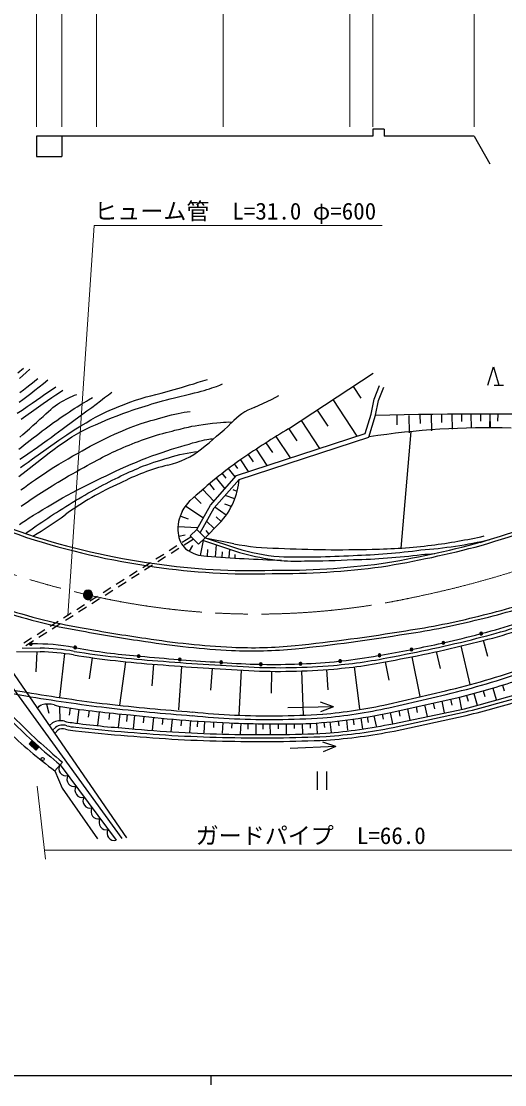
# Model space of a CAD drawing. Units: millimetres, scale not verified. Extents: x 40000 to 680000, y 20000 to 380000.
# Drawn here: x 347412 to 399904, y 204000 to 319600 of the extents above; entities that cross this region are included whole.
import ezdxf
from ezdxf.enums import TextEntityAlignment as Align

# ---------------------------------------------------------------- set-up
doc = ezdxf.new("R2010")
doc.units = ezdxf.units.MM
doc.header["$LTSCALE"] = 1000
doc.linetypes.add('CHAIN', pattern=[18.5, 12, -1.5, 3.5, -1.5])
for name, color, linetype, lineweight in [('M-BGD', 7, 'Continuous', 25), ('M-BMK', 2, 'CHAIN', 13), ('M-BMK-SRVR', 3, 'Continuous', 25), ('M-STR-HTXT', 7, 'Continuous', 13), ('M-TTL-BAND', 7, 'Continuous', 25)]:
    doc.layers.add(name, color=color, linetype=linetype, lineweight=lineweight)
doc.styles.add('ＭＳ ゴシック', font='')
doc.styles.get('ＭＳ ゴシック').set_extended_font_data('MS Gothic')

msp = doc.modelspace()

# ---------------------------------------------------------------- hatches: boundary and pattern name
at = {"layer": 'M-BGD'}
for points in [[(397499, 253037, 1), (397199, 253037, 0.41422), (397349, 252887, 0.41422)], [(348607, 251920, 0.41422), (348457, 252070, 0.41422), (348307, 251920, 0.41422), (348457, 251770, 0.41422)], [(393391, 252033, 1), (393091, 252033, 0.41421), (393241, 251883, 0.41421)], [(353401, 251518, 0.41422), (353251, 251668, 0.41422), (353101, 251518, 0.41421), (353251, 251368, 0.41421)], [(389928, 251316, 0.99999), (389628, 251316, 0.99999)], [(360305, 250598, 0.41421), (360155, 250748, 0.41421), (360005, 250598, 1)], [(364789, 250215, 0.41421), (364639, 250365, 0.41421), (364489, 250215, 1)], [(369278, 249912, 0.99999), (368978, 249912, 0.41422), (369128, 249762, 0.41422)], [(373581, 249702, 0.41421), (373431, 249852, 0.41421), (373281, 249702, 1)], [(377888, 249756, 0.41422), (377738, 249906, 0.41422), (377588, 249756, 0.99999)], [(382187, 250046, 0.41422), (382037, 250196, 0.41422), (381887, 250046, 0.99999)], [(386451, 250676, 0.41421), (386301, 250826, 0.41421), (386151, 250676, 0.41421), (386301, 250526, 0.41421)], [(348589, 241419), (349330, 240748), (348997, 240375), (348251, 241050)]]:
    msp.add_hatch(color=256, dxfattribs=at).paths.add_polyline_path(points)
at = {"layer": 'M-BMK-SRVR'}
msp.add_hatch(color=256, dxfattribs=at).paths.add_polyline_path([(355162, 257245, 1), (354162, 257245, 0.41422), (354662, 256745, 0.41422)])

# ---------------------------------------------------------------- linework, layer by layer
at = {"layer": 'M-BGD'}
for p, q in [((385572, 307866), (385572, 307116)), ((386822, 307866), (385572, 307866)), ((386822, 307866), (386822, 307116)), ((349072, 307116), (349072, 304887)), ((385572, 307116), (349072, 307116)), ((351822, 307116), (351822, 304887)), ((396572, 307116), (386822, 307116)), ((396572, 307116), (398305, 304114)), ((349072, 304887), (351822, 304887)), ((376443, 275309), (385622, 281345)), ((383433, 279906), (384280, 278619)), ((398770, 280049), (399770, 280049)), ((374639, 278522), (375368, 278927)), ((372712, 277631), (374639, 278522)), ((381250, 278470), (383862, 274499)), ((379530, 277338), (380681, 275588)), ((388184, 276736), (388201, 275736)), ((389492, 276759), (389524, 274855)), ((390703, 276779), (390719, 275872)), ((391915, 276800), (391944, 275074)), ((393038, 276819), (393052, 275998)), ((394161, 276838), (394188, 275278)), ((395202, 276856), (395215, 276086)), ((396243, 276874), (396269, 275352)), ((397262, 276891), (397275, 276122)), ((398281, 276909), (398255, 275352)), ((398281, 276909), (398307, 275352)), ((399142, 276895), (399129, 276123)), ((376452, 275313), (377326, 273985)), ((377809, 276206), (379802, 273177)), ((375065, 274466), (376598, 272134)), ((389695, 274993), (388608, 262332)), ((372904, 273080), (374067, 271311)), ((373980, 273780), (374678, 272719)), ((371221, 271941), (372065, 270659)), ((372059, 272516), (372584, 271718)), ((370629, 270069), (369928, 270993)), ((370929, 271002), (370580, 271479)), ((368607, 269907), (369514, 268786)), ((369644, 269944), (369239, 270461)), ((367123, 268706), (368337, 267429)), ((367865, 269306), (368372, 268680)), ((370852, 268494), (370430, 268654)), ((365080, 266672), (365759, 267497)), ((365759, 267497), (366414, 268072)), ((366232, 267913), (366940, 267164)), ((370225, 266849), (369503, 267122)), ((370589, 267673), (369552, 268066)), ((364867, 266305), (365080, 266672)), ((365269, 266903), (367182, 265630)), ((369662, 265913), (368441, 266787)), ((365580, 265491), (364669, 265806)), ((367371, 263466), (368906, 265012)), ((368369, 264472), (367527, 265245)), ((369110, 265227), (368576, 265717)), ((366554, 264525), (364404, 264655)), ((365223, 263742), (364504, 263584)), ((364898, 262977), (365838, 263575)), ((367790, 263888), (367480, 264259)), ((363464, 262064), (364308, 262601)), ((365110, 262697), (366091, 263321)), ((366005, 262619), (365640, 261989)), ((367169, 263164), (366845, 261534)), ((367094, 263189), (370681, 262001)), ((367371, 263466), (370790, 262334)), ((367371, 263466), (370486, 262815)), ((368574, 262699), (368479, 261390)), ((362030, 261152), (362874, 261688)), ((362242, 260872), (363086, 261408)), ((363676, 261784), (364520, 262321)), ((367640, 262165), (367586, 261457)), ((369213, 261344), (369248, 261911)), ((369987, 261295), (370046, 262232)), ((370628, 261255), (370652, 261642)), ((360596, 260239), (361439, 260776)), ((360808, 259959), (361651, 260496)), ((357727, 258413), (358571, 258950)), ((359162, 259326), (360005, 259863)), ((359373, 259046), (360217, 259583)), ((356293, 257501), (357137, 258038)), ((357939, 258133), (358783, 258670)), ((354859, 256588), (355703, 257125)), ((355071, 256308), (355914, 256845)), ((356505, 257221), (357349, 257758)), ((353425, 255675), (354268, 256212)), ((353637, 255395), (354480, 255932)), ((350556, 253850), (351400, 254387)), ((351990, 254763), (352834, 255300)), ((352202, 254483), (353046, 255020)), ((349122, 252937), (349966, 253474)), ((349334, 252657), (350178, 253194)), ((350768, 253570), (351612, 254107)), ((347688, 252025), (348531, 252561)), ((347900, 251745), (348743, 252281)), ((398060, 250550), (397619, 252303)), ((346899, 251108), (349464, 251072)), ((347515, 251500), (349471, 251472)), ((349115, 251077), (349001, 248889)), ((352104, 250865), (351558, 246092)), ((392915, 249234), (392508, 251081)), ((396167, 247502), (395162, 251691)), ((345525, 250234), (358853, 230837)), ((355091, 250418), (354780, 248128)), ((358720, 249980), (358077, 245259)), ((361770, 249708), (361600, 247374)), ((387340, 247959), (386962, 249958)), ((390736, 246186), (389867, 250526)), ((364823, 249476), (364478, 244745)), ((368145, 249249), (367973, 246886)), ((371053, 244162), (371324, 249059)), ((374587, 246574), (374616, 248939)), ((378042, 244180), (377871, 248976)), ((380745, 246938), (380579, 249127)), ((384159, 244870), (383584, 249426)), ((399649, 247433), (399830, 246804)), ((344371, 246902), (348292, 246207)), ((344416, 247199), (347977, 246666)), ((387233, 245367), (393464, 246825)), ((387322, 244977), (393555, 246435)), ((395748, 246308), (395927, 245683)), ((396542, 246526), (396905, 245262)), ((397581, 246820), (397757, 246207)), ((398617, 247122), (398979, 245862)), ((349272, 245049), (349364, 245160)), ((349364, 245160), (349512, 245257)), ((349512, 245257), (349641, 245308)), ((350132, 245379), (350404, 244386)), ((351547, 245123), (351613, 243572)), ((381313, 245090), (376337, 244982)), ((381313, 245090), (379892, 245573)), ((381313, 245090), (379915, 244547)), ((387356, 244439), (395040, 246118)), ((390272, 245076), (390399, 244470)), ((391205, 245280), (391470, 244020)), ((392140, 245484), (392271, 244861)), ((393076, 245689), (393345, 244409)), ((394013, 245894), (394148, 245253)), ((394951, 246098), (395224, 244799)), ((349178, 244922), (349272, 245049)), ((352710, 244953), (352613, 244165)), ((353656, 244817), (353472, 243325)), ((354766, 244670), (354678, 243951)), ((355878, 244536), (355694, 243040)), ((356996, 244415), (356907, 243691)), ((358117, 244308), (357935, 242833)), ((358907, 244233), (358838, 243499)), ((359698, 244158), (359560, 242701)), ((360726, 244045), (360659, 243339)), ((361754, 243936), (361621, 242533)), ((385129, 243366), (385023, 243988)), ((385703, 244109), (385945, 242959)), ((386592, 244280), (386710, 243721)), ((387478, 244465), (387734, 243246)), ((387757, 243248), (395546, 244868)), ((387806, 242837), (395626, 244527)), ((387887, 242445), (395717, 244138)), ((388409, 244669), (388532, 244080)), ((389339, 244872), (389600, 243632)), ((395318, 244821), (395319, 244819)), ((350482, 243047), (350801, 243338)), ((350818, 242530), (351119, 242843)), ((362770, 243836), (362706, 243158)), ((363787, 243743), (363657, 242367)), ((364792, 243658), (364730, 243006)), ((365797, 243580), (365676, 242305)), ((366550, 243526), (366522, 242913)), ((367302, 243476), (367247, 242259)), ((368295, 243416), (368269, 242848)), ((369288, 243362), (369235, 242200)), ((370267, 243319), (370243, 242774)), ((371247, 243288), (371195, 242142)), ((372033, 242668), (372047, 243267)), ((372898, 242076), (372919, 243250)), ((373685, 242668), (373692, 243238)), ((374406, 243231), (374422, 242060)), ((375288, 243227), (375296, 242678)), ((376170, 243229), (376186, 242104)), ((377043, 243235), (377050, 242712)), ((377916, 243246), (377931, 242147)), ((378779, 243278), (378786, 242745)), ((379583, 242173), (379502, 243324)), ((380275, 243384), (380341, 242824)), ((380908, 243440), (381042, 242289)), ((381814, 243534), (381877, 243000)), ((382719, 243643), (382848, 242536)), ((383574, 243139), (383488, 243747)), ((384516, 242668), (384326, 243873)), ((351049, 242194), (351383, 242541)), ((381580, 240766), (376607, 240563)), ((381580, 240766), (380151, 241222)), ((381580, 240766), (380193, 240196)), ((351876, 239081), (351060, 238117)), ((351617, 238775), (357717, 230575)), ((379544, 238061), (379544, 236061)), ((380544, 238061), (380544, 236061))]:
    msp.add_line(p, q, dxfattribs=at)
for points in [[(347047, 281398), (347647, 281877)], [(347228, 280777), (347594, 281094), (347959, 281433), (348324, 281795)], [(398070, 280049), (398670, 282049), (399270, 280049)], [(346972, 276983), (347505, 277340), (348050, 277716), (348582, 278088), (349076, 278431), (349536, 278747), (349979, 279054), (350790, 279618), (351149, 279866)], [(347139, 270121), (347928, 270744), (349916, 272293), (350452, 272702), (350969, 273084), (351463, 273439), (351944, 273780), (352420, 274105), (352902, 274417), (353398, 274714), (353905, 274993), (354417, 275252), (354938, 275500), (355475, 275743), (356033, 275988), (356609, 276235), (357200, 276480), (357809, 276722), (358441, 276961), (359099, 277197), (359438, 277314), (359784, 277430), (360137, 277545), (360495, 277660), (360859, 277773), (361228, 277886), (361603, 277999), (361983, 278110), (362369, 278221), (362759, 278331), (363165, 278441), (363593, 278552), (364036, 278662), (364486, 278772), (365382, 278989), (365812, 279094), (366222, 279196), (366603, 279294), (366948, 279389), (367265, 279480), (367568, 279569), (367853, 279655), (368120, 279738), (368368, 279819), (368594, 279897), (368798, 279972), (368977, 280043), (369131, 280112), (369258, 280177)], [(347190, 278212), (347588, 278502), (348003, 278812), (348435, 279141), (348880, 279486), (349339, 279848), (349812, 280227), (350303, 280626)], [(347245, 279239), (347664, 279552), (348028, 279825), (348340, 280062), (348618, 280281), (348856, 280476), (349050, 280643), (349194, 280775)], [(347335, 271088), (347738, 271379), (348167, 271687), (348632, 272019), (350125, 273092), (351487, 274058), (351914, 274358), (352354, 274658), (352822, 274965), (353335, 275291), (353882, 275629), (354439, 275965), (354978, 276281), (355474, 276560), (355902, 276789), (356279, 276979), (356643, 277150), (357031, 277321), (357482, 277510), (358012, 277724), (358595, 277952), (359206, 278181), (359823, 278401), (360419, 278600), (360968, 278764), (361487, 278899), (362016, 279029), (362593, 279174), (363258, 279356), (363625, 279461), (364006, 279571), (364401, 279686), (364810, 279807), (365236, 279933), (365679, 280066), (366140, 280206), (366620, 280353), (367120, 280509), (367641, 280673)], [(366466, 264371), (367958, 266993), (370765, 270227), (384741, 274785), (385404, 276895), (385731, 278533), (386324, 279999)], [(366833, 264004), (368368, 266703), (371052, 269794), (385141, 274390), (385889, 276771), (386212, 278389), (386788, 279812)], [(347162, 273098), (347445, 273320), (347742, 273551), (348056, 273797), (348384, 274056), (348717, 274321), (349050, 274584), (349374, 274834), (349686, 275071), (349990, 275298), (350293, 275521), (350601, 275745), (350919, 275973), (351256, 276212), (351608, 276458), (351963, 276702), (352308, 276937), (352631, 277153), (352929, 277348), (353211, 277527), (353481, 277695), (353994, 278012), (354240, 278164), (354478, 278310), (354708, 278449), (355145, 278714)], [(347244, 274392), (347575, 274680), (348294, 275300), (348682, 275646), (349069, 275997), (349440, 276335), (349778, 276641), (350079, 276913), (350351, 277165), (350605, 277398), (350850, 277611), (351095, 277807), (351339, 277980), (351575, 278129), (351806, 278263), (352036, 278387), (352267, 278510), (352500, 278630), (352732, 278742), (352963, 278848), (353195, 278949), (353429, 279047)], [(347270, 271986), (347648, 272257), (348105, 272578), (349176, 273321), (349718, 273700), (350217, 274053), (350654, 274370), (351054, 274666), (351849, 275261), (352301, 275597), (352818, 275978), (353961, 276817), (354529, 277236), (355054, 277627), (355541, 277993), (356010, 278347), (356454, 278686), (356868, 279005), (357246, 279300)], [(347401, 276355), (349286, 277698), (349541, 277878), (349787, 278050), (350258, 278378), (350712, 278692), (351145, 278988), (351554, 279264), (351935, 279518)], [(347373, 268648), (347755, 268935), (348134, 269215), (348527, 269500), (348954, 269799), (349424, 270118), (349923, 270451), (350439, 270788), (350960, 271120), (351474, 271440), (351986, 271748), (352506, 272051), (353023, 272346), (353529, 272630), (354014, 272901), (354472, 273158), (354908, 273402), (355333, 273636), (355757, 273862), (356188, 274082), (356631, 274297), (357079, 274505), (357526, 274706), (357967, 274899), (358398, 275082), (358817, 275257), (359229, 275424), (359633, 275582), (360028, 275730), (360413, 275867), (360782, 275988), (361136, 276094), (361483, 276191), (361831, 276286), (362191, 276385), (362566, 276490), (362951, 276597), (363337, 276702), (363718, 276801), (364084, 276889), (364436, 276966), (364780, 277036), (365114, 277097), (365437, 277149), (365746, 277191)], [(347386, 266874), (347657, 267066), (347930, 267258), (348207, 267449), (348487, 267640), (348766, 267829), (349043, 268014), (349320, 268196), (349598, 268378), (349880, 268560), (350169, 268742), (350465, 268928), (350771, 269117), (351090, 269311), (351423, 269511), (351778, 269721), (352156, 269942), (352552, 270171), (352959, 270404), (353371, 270639), (353783, 270871), (354189, 271098), (354583, 271315), (354959, 271521), (355311, 271711), (355638, 271886), (355944, 272049), (356235, 272202), (356514, 272346), (356786, 272484), (357054, 272617), (357324, 272747), (357599, 272876), (357883, 273006), (358182, 273138), (358492, 273273), (358809, 273406), (359132, 273539), (359460, 273671), (359790, 273800), (360122, 273927), (360455, 274050), (360786, 274170), (361116, 274285), (361442, 274394), (361771, 274500), (362107, 274602), (362448, 274701), (362789, 274796), (363127, 274888), (363460, 274975), (363783, 275058), (364093, 275136), (364661, 275278), (365141, 275396), (365551, 275491), (365925, 275570), (366299, 275641), (366707, 275710), (367171, 275781), (367667, 275847), (368164, 275906), (368628, 275956), (369030, 275993), (369372, 276019), (369676, 276035), (369936, 276040), (370145, 276034), (370297, 276016)], [(347202, 264895), (347520, 265110), (347877, 265345), (348284, 265607), (348744, 265898), (349239, 266205), (349753, 266519), (350266, 266828), (350793, 267139), (351343, 267459), (351900, 267779), (352444, 268085), (352958, 268368), (353432, 268619), (353877, 268847), (354309, 269062), (354743, 269275), (355197, 269498), (356139, 269967), (356622, 270204), (357120, 270444), (357637, 270686), (358181, 270934), (358750, 271189), (359330, 271444), (359911, 271691), (360480, 271924), (361040, 272141), (361600, 272348), (362154, 272546), (362697, 272733), (363222, 272910), (363735, 273077), (364241, 273235), (364731, 273382), (365194, 273519), (365624, 273644), (366020, 273758), (366387, 273863), (366726, 273956), (367036, 274035), (367315, 274097), (367565, 274144), (367784, 274177), (367974, 274195), (368134, 274197), (368263, 274184)], [(347855, 263913), (348143, 264120), (348435, 264328), (348732, 264537), (349033, 264746), (349339, 264956), (349648, 265166), (349961, 265377), (350277, 265587), (350596, 265797), (350918, 266006), (351245, 266217), (351578, 266430), (351917, 266644), (352259, 266858), (352604, 267071), (352950, 267283), (353296, 267493), (353640, 267698), (353982, 267900), (354319, 268095), (354653, 268287), (354988, 268476), (355323, 268662), (355657, 268844), (355989, 269024), (356319, 269199), (356646, 269371), (356970, 269539), (357290, 269702), (357606, 269861), (357920, 270016), (358237, 270170), (358552, 270320), (358865, 270467), (359174, 270609), (359476, 270745), (359770, 270876), (360053, 270999), (360324, 271114), (360580, 271221), (361041, 271401), (361447, 271545), (361822, 271666), (362191, 271779), (362579, 271899), (362989, 272029), (363405, 272159), (363822, 272285), (364236, 272401), (364642, 272503), (365042, 272591), (365437, 272669), (365828, 272735), (366213, 272789), (366591, 272829)], [(344848, 249803), (345034, 249063), (358347, 230750)], [(351060, 238117), (351860, 236219), (355697, 230736)]]:
    msp.add_lwpolyline(points, dxfattribs=at)
for points in [[(365754, 263658), (366658, 262754), (367371, 263466), (366466, 264371)], [(348589, 241419), (349330, 240748), (348997, 240375), (348251, 241050)]]:
    msp.add_lwpolyline(points, close=True, dxfattribs=at)
for points in [[(397499, 253037, 1), (397199, 253037, 0.41422), (397349, 252887, 0.41422)], [(348607, 251920, 0.41422), (348457, 252070, 0.41422), (348307, 251920, 0.41422), (348457, 251770, 0.41422)], [(393391, 252033, 1), (393091, 252033, 0.41421), (393241, 251883, 0.41421)], [(353401, 251518, 0.41422), (353251, 251668, 0.41422), (353101, 251518, 0.41421), (353251, 251368, 0.41421)], [(389928, 251316, 0.99999), (389628, 251316, 0.99999)], [(360305, 250598, 0.41421), (360155, 250748, 0.41421), (360005, 250598, 1)], [(364789, 250215, 0.41421), (364639, 250365, 0.41421), (364489, 250215, 1)], [(369278, 249912, 0.99999), (368978, 249912, 0.41422), (369128, 249762, 0.41422)], [(373581, 249702, 0.41421), (373431, 249852, 0.41421), (373281, 249702, 1)], [(377888, 249756, 0.41422), (377738, 249906, 0.41422), (377588, 249756, 0.99999)], [(382187, 250046, 0.41422), (382037, 250196, 0.41422), (381887, 250046, 0.99999)], [(386451, 250676, 0.41421), (386301, 250826, 0.41421), (386151, 250676, 0.41421), (386301, 250526, 0.41421)]]:
    msp.add_lwpolyline(points, format="xyb", close=True, dxfattribs=at)
msp.add_circle((349726, 239412), 168, dxfattribs=at)
for centre, radius, start, end in [((375110, 271435), 6644, 111.15803, 137.41573), ((397907, -151187), 428096, 88.27061, 91.61002), ((333902, 314593), 53043, 308.55594, 313.20768), ((427482, 190372), 99092, 121.00155, 124.48672), ((398011, 191441), 83964, 88.2399, 98.79368), ((361414, 279985), 8833, 282.56304, 308.91838), ((400760, 230322), 51036, 125.15476, 132.29657), ((369491, 247341), 24799, 104.37216, 117.24766), ((389292, 382463), 125933, 243.62135, 250.84655), ((389292, 382463), 125583, 243.62369, 250.84498), ((370937, 240357), 31728, 113.79285, 126.26461), ((364095, 270200), 6969, 335.65979, 356.66483), ((363738, 270114), 7262, 315.36714, 337.43785), ((329354, 296960), 38507, 300.10147, 306.33364), ((370382, 263827), 6046, 155.79689, 166.70972), ((351151, 417044), 160834, 286.65736, 291.04089), ((351151, 417044), 161184, 286.65561, 291.03942), ((367118, 264491), 2719, 164.51251, 191.02721), ((372957, 340266), 80378, 251.97453, 262.08234), ((367085, 264150), 2642, 183.88781, 226.31541), ((383128, 329705), 67640, 277.50266, 282.42069), ((372957, 340266), 80728, 251.97208, 262.08107), ((375451, 287097), 24785, 258.44573, 269.75502), ((384611, 323249), 61048, 270.84801, 276.91389), ((369470, 366350), 107057, 279.14775, 285.04176), ((369470, 366350), 107407, 279.14512, 285.04439), ((387537, 308584), 46568, 274.02836, 283.35468), ((367611, 265392), 3933, 233.28365, 269.14631), ((382199, 451151), 190256, 265.58475, 268.03118), ((377199, 282030), 21063, 251.97358, 261.78052), ((377115, 282057), 20713, 252.21799, 265.31058), ((381850, 399469), 137311, 267.28456, 271.52942), ((378016, 352688), 91312, 268.3721, 273.40955), ((381569, 330880), 69367, 271.5513, 277.65444), ((381946, 330930), 69867, 271.25781, 277.32951), ((387537, 308584), 47068, 274.04765, 275.83652), ((372278, 330131), 70600, 261.49385, 271.92047), ((372278, 330131), 70250, 261.49239, 271.92637), ((388498, 351721), 91662, 261.01812, 261.65828), ((375314, 345150), 85232, 269.54677, 277.5346), ((375314, 345150), 85582, 269.55164, 277.5379), ((377363, 282131), 21213, 264.14751, 272.15919), ((378309, 352745), 91812, 269.90849, 273.22818), ((380051, 326593), 73650, 283.38986, 289.55476), ((380051, 326593), 74000, 283.39188, 289.55476), ((362571, 306273), 53633, 250.27997, 260.75132), ((362571, 306273), 53283, 250.27974, 260.75672), ((377391, 332609), 80127, 278.46275, 284.24386), ((377391, 332609), 80477, 278.46475, 284.24201), ((382882, 310875), 59997, 284.07323, 291.92245), ((382882, 310875), 60397, 284.07458, 292.16797), ((380529, 391429), 140626, 259.10581, 261.97045), ((380529, 391429), 140276, 259.10376, 261.9716), ((355986, 454279), 203648, 275.96304, 279.38178), ((369404, 358382), 108988, 284.93539, 287.00077), ((374727, 340074), 88975, 261.05012, 267.11361), ((374727, 340074), 88625, 261.04831, 267.11326), ((355986, 454279), 203998, 275.9627, 279.38099), ((361680, 391245), 143114, 280.56538, 284.48233), ((361680, 391245), 143514, 280.5671, 284.48176), ((369404, 358382), 108988, 282.71229, 284.77767), ((348832, 227612), 24310, 79.88125, 90.52975), ((348869, 226588), 24492, 80.08459, 88.60967), ((348869, 226588), 24892, 80.0926, 88.61443), ((369845, 357445), 107639, 261.07831, 265.93859), ((365229, 315024), 64626, 259.45205, 265.36431), ((372518, 299175), 48018, 267.28958, 275.56892), ((372518, 299175), 47668, 267.29022, 275.56748), ((359361, 406900), 158530, 279.83824, 281.0079), ((359361, 406900), 158530, 281.11633, 282.28599), ((369845, 357445), 108039, 261.07648, 265.93763), ((383974, 503040), 253564, 264.64374, 265.59279), ((391747, 618503), 369608, 265.41814, 266.9577), ((383974, 503040), 253564, 265.66057, 266.60962), ((374708, 320212), 70522, 265.58387, 268.84028), ((374708, 320212), 70522, 269.08401, 272.34043), ((376213, 304244), 54510, 271.76085, 275.97626), ((376603, 304730), 55343, 274.87476, 281.80127), ((376603, 304730), 55743, 274.87515, 281.79683), ((376213, 304244), 54510, 276.29159, 280.50701), ((391747, 618503), 370008, 265.41842, 266.95781), ((375464, 316601), 67667, 267.15956, 274.98208), ((375464, 316601), 67267, 267.16016, 274.9824), ((376279, 321195), 76330, 283.01091, 289.78494), ((376279, 321195), 76730, 283.01133, 289.78074), ((361790, 371440), 129658, 284.85912, 287.75582), ((379266, 430582), 186958, 260.34471, 263.06102), ((379266, 430582), 186558, 260.34471, 263.06048), ((363069, 371552), 130780, 284.37923, 287.23128), ((363828, 371744), 131130, 284.03362, 286.88116), ((350276, 242629), 2754, 75.41695, 103.33326), ((352134, 248177), 3110, 248.01757, 265.99594), ((366378, 336531), 92592, 261.01443, 265.5869), ((384909, 495094), 251290, 263.56059, 265.68599), ((375970, 295705), 51583, 274.6336, 282.61262), ((363828, 371744), 131530, 284.03083, 286.88602), ((398168, 294679), 72347, 224.55873, 230.21889), ((384909, 495094), 251690, 263.5602, 265.6848), ((376648, 389744), 146567, 263.184, 267.3899), ((374181, 324749), 81048, 264.18573, 270.69883), ((374181, 324749), 80648, 264.18202, 270.69916), ((374260, 336184), 92082, 270.56319, 273.65906), ((375602, 299029), 55842, 272.77944, 282.15094), ((375970, 295705), 51983, 274.62985, 282.61477), ((407583, 305931), 87420, 225.5831, 230.19325), ((351643, 241941), 1631, 73.35823, 121.11562), ((351892, 241822), 1281, 69.14297, 127.15093), ((353258, 247578), 4232, 254.27583, 265.54206), ((353499, 247455), 4582, 255.45646, 267.87496), ((365494, 336227), 93714, 262.29451, 266.08339), ((365077, 336204), 94064, 262.82529, 266.28231), ((375511, 393017), 149790, 267.88135, 271.0705), ((374260, 336184), 92482, 270.56348, 273.66117), ((376102, 299007), 56964, 274.40993, 281.80568), ((376586, 299042), 57314, 273.91793, 281.28857), ((391705, 291692), 67248, 226.97373, 232.81396), ((351892, 241822), 881, 67.87183, 125.29206), ((353499, 247455), 4982, 255.17377, 267.6681), ((365077, 336204), 94464, 262.83578, 266.27914), ((372429, 389764), 148439, 264.78902, 269.04039), ((372429, 389764), 148039, 264.787, 269.04094), ((373148, 389750), 147689, 264.53924, 268.76258), ((373559, 392965), 151262, 268.6333, 272.63109), ((373559, 392965), 150912, 268.63283, 272.62959), ((376586, 299042), 57714, 273.91346, 281.29172), ((373559, 392965), 151662, 268.63384, 272.63278), ((352279, 238358), 783, 147.82879, 285.46584), ((353151, 237187), 783, 147.82879, 285.46584), ((354022, 236015), 783, 147.82879, 285.46584), ((354894, 234844), 783, 147.82879, 285.46584), ((355765, 233672), 783, 147.82879, 285.46584), ((356637, 232501), 783, 147.82879, 285.46584), ((357508, 231330), 783, 147.82879, 285.46584)]:
    msp.add_arc(centre, radius, start, end, dxfattribs=at)
at = {"layer": 'M-BMK'}
for centre, radius, start, end in [((375172, 347974), 93019, 233.51288, 256.95408), ((367500, 366455), 111765, 281.70551, 293.50376), ((372932, 336136), 80979, 257.31501, 282.29454)]:
    msp.add_arc(centre, radius, start, end, dxfattribs=at)
at = {"layer": 'M-BMK-SRVR'}
msp.add_lwpolyline([(355162, 257245, 1), (354162, 257245, 0.41422), (354662, 256745, 0.41422)], format="xyb", close=True, dxfattribs=at)
at = {"layer": 'M-STR-HTXT'}
for p, q in [((349072, 308116), (349072, 333042)), ((396572, 308116), (396572, 333042)), ((349072, 308116), (349072, 327997)), ((355572, 308116), (355572, 327997)), ((369322, 308116), (369322, 327997)), ((383072, 308116), (383072, 327997)), ((385572, 308116), (385572, 327997)), ((396572, 308116), (396572, 327997)), ((349072, 311907), (349072, 322516)), ((351822, 308116), (351822, 322516)), ((349129, 236470), (350052, 228503)), ((349935, 229513), (405421, 229513))]:
    msp.add_line(p, q, dxfattribs=at)
msp.add_lwpolyline([(352473, 254984), (355336, 297394), (386586, 297394)], dxfattribs=at)
at = {"layer": 'M-TTL-BAND'}
for p, q in [((40000, 205000), (579000, 205000)), ((368000, 205000), (368000, 204000))]:
    msp.add_line(p, q, dxfattribs=at)

# ---------------------------------------------------------------- texts
at = {"layer": 'M-STR-HTXT', "style": 'ＭＳ ゴシック'}
msp.add_text('ヒューム管\u3000L=31.0 φ=600', height=1833, dxfattribs=at).set_placement((355336, 297494), align=Align.BOTTOM_LEFT)
msp.add_text('ガードパイプ\u3000L=66.0', height=1833, dxfattribs=at).set_placement((378839, 229613), align=Align.BOTTOM_CENTER)

doc.saveas('drawing.dxf')
